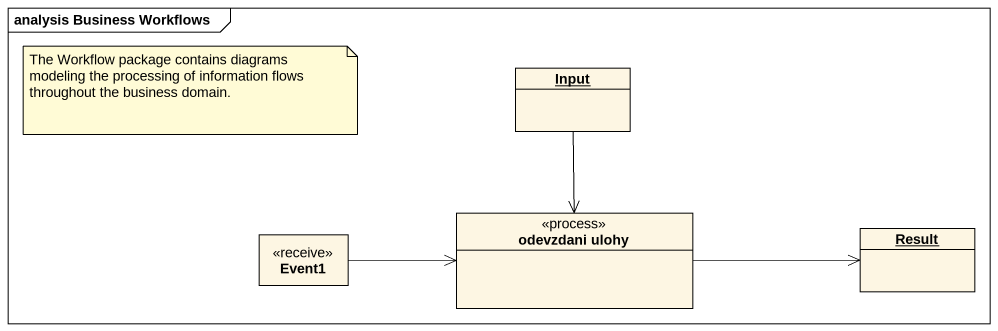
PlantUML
@startuml
mainframe analysis Business Workflows
hide circle
hide empty members
object Input
class Event1 <<receive>>
class "odevzdani ulohy" as odevzdani_ulohy <<process>>
object Result
Input --> odevzdani_ulohy
Event1 -right-> odevzdani_ulohy
odevzdani_ulohy -right-> Result
note as N1
  The Workflow package contains diagrams modeling the processing of information flows throughout the business domain.
end note
@enduml
